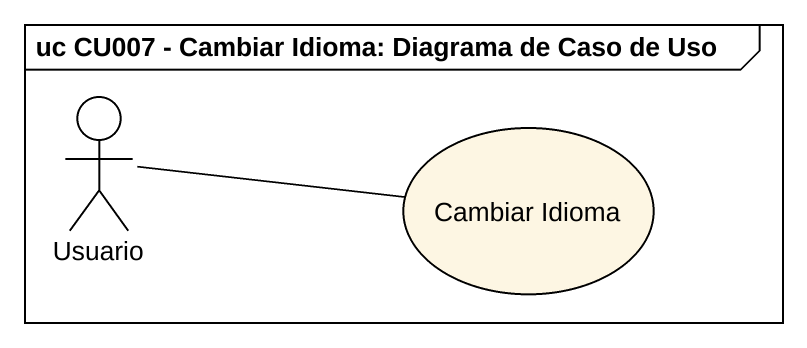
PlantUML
@startuml
mainframe uc CU007 - Cambiar Idioma: Diagrama de Caso de Uso
actor Usuario
usecase "Cambiar Idioma" as Cambiar_Idioma
Usuario -right- Cambiar_Idioma
@enduml
